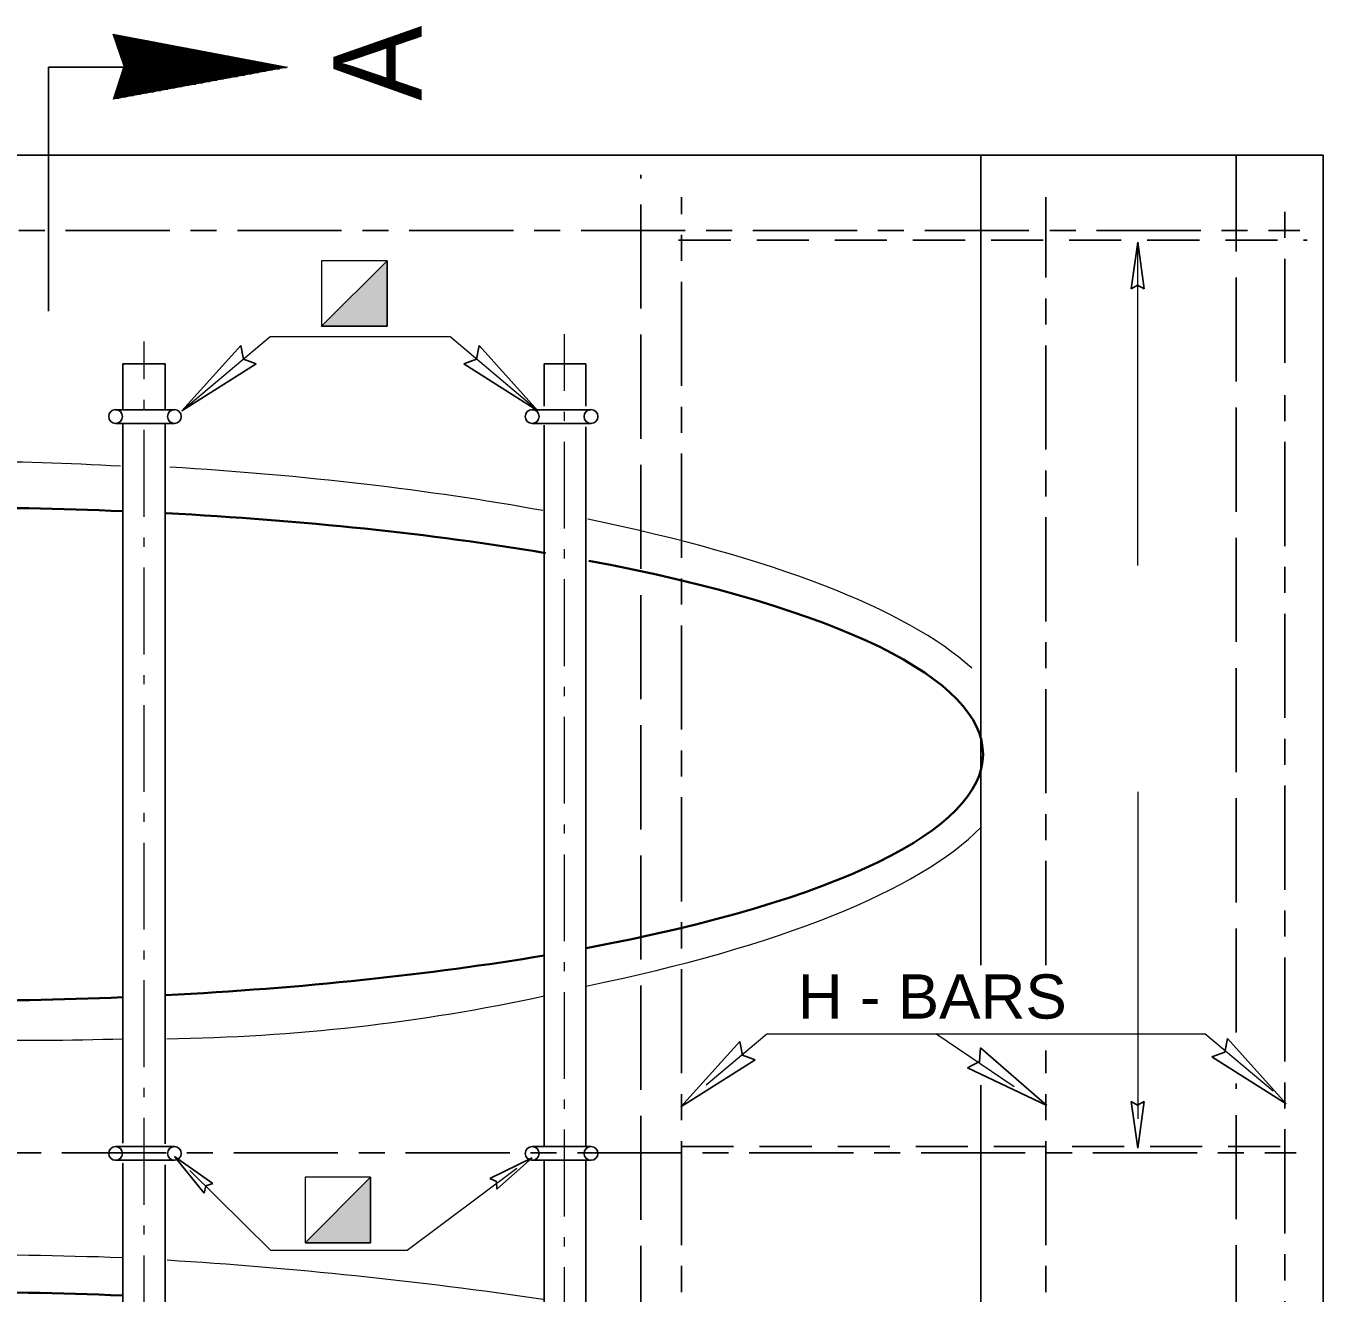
# Model space of a CAD drawing. Extents: x -48 to 160, y -10 to 186.
# Drawn here: x 57.53 to 71.73, y 25.15 to 39.02 of the extents above; entities that cross this region are included whole.
import ezdxf

# ---------------------------------------------------------------- set-up
doc = ezdxf.new("R2010")
doc.units = 0
doc.header["$LTSCALE"] = 0.19
for name, pattern in [('DOT_DASHED', [7.7, 5, -1.2, 0.3, -1.2]), ('LONG_DASH_SHORT_DASH', [9.9, 6, -1.2, 1.5, -1.2]), ('LONG_DASHED', [7.5, 6, -1.5]), ('MEDIUM_DASHED', [4.5, 3, -1.5])]:
    doc.linetypes.add(name, pattern=pattern)
doc.layers.add('1', color=7, linetype='Continuous', lineweight=13)

msp = doc.modelspace()

# ---------------------------------------------------------------- hatches: boundary and pattern name
at = {"layer": '1'}
for points in [[(60.7697, 35.733), (61.487, 36.4503), (61.487, 35.733)], [(60.5882, 25.7003), (61.3055, 26.4177), (61.3055, 25.7003)]]:
    msp.add_hatch(color=256, dxfattribs=at).paths.add_polyline_path(points)

# ---------------------------------------------------------------- linework, layer by layer
for p, q in [((58.4888, 38.9292), (58.4932, 38.9292)), ((58.4937, 38.9149), (58.5672, 38.9149)), ((58.4947, 38.9121), (58.4947, 38.9291)), ((58.5083, 38.8716), (58.5083, 38.926)), ((58.5226, 38.8314), (58.5226, 38.9233)), ((58.5365, 38.7908), (58.5365, 38.9207)), ((58.5504, 38.7506), (58.5504, 38.9183)), ((58.5644, 38.7097), (58.5644, 38.9158)), ((58.5784, 38.6695), (58.5784, 38.9128)), ((58.5925, 38.6292), (58.5925, 38.9102)), ((58.6062, 38.5886), (58.6062, 38.9074)), ((58.4984, 38.901), (58.6406, 38.901)), ((58.5031, 38.887), (58.7144, 38.887)), ((58.5081, 38.873), (58.7877, 38.873)), ((58.5128, 38.8591), (58.8613, 38.8591)), ((58.5177, 38.8455), (58.935, 38.8455)), ((58.5226, 38.8314), (59.0088, 38.8314)), ((58.5275, 38.8173), (59.0822, 38.8173)), ((58.5322, 38.8033), (59.1557, 38.8033)), ((58.537, 38.7893), (59.2295, 38.7893)), ((58.542, 38.7755), (59.3033, 38.7755)), ((58.6203, 38.2429), (58.6203, 38.905)), ((58.6344, 38.2454), (58.6344, 38.902)), ((58.6483, 38.248), (58.6483, 38.8994)), ((58.6623, 38.2504), (58.6623, 38.897)), ((58.6762, 38.2529), (58.6762, 38.8942)), ((58.6903, 38.2555), (58.6903, 38.8918)), ((58.704, 38.2581), (58.704, 38.8889)), ((58.7181, 38.2606), (58.7181, 38.8862)), ((58.7319, 38.2632), (58.7319, 38.8837)), ((58.7462, 38.2659), (58.7462, 38.881)), ((58.7597, 38.2683), (58.7597, 38.8783)), ((58.774, 38.271), (58.774, 38.8756)), ((58.7877, 38.2733), (58.7877, 38.873)), ((58.8017, 38.276), (58.8017, 38.8702)), ((58.8157, 38.2787), (58.8157, 38.8677)), ((58.8298, 38.2812), (58.8298, 38.8651)), ((58.8439, 38.2838), (58.8439, 38.8625)), ((58.8577, 38.2862), (58.8577, 38.86)), ((58.8717, 38.2889), (58.8717, 38.8571)), ((58.8856, 38.2914), (58.8856, 38.8544)), ((58.8995, 38.2939), (58.8995, 38.8518)), ((58.9135, 38.2964), (58.9135, 38.8493)), ((58.9274, 38.299), (58.9274, 38.8468)), ((58.9417, 38.3014), (58.9417, 38.8437)), ((58.9555, 38.3042), (58.9555, 38.8414)), ((58.9696, 38.3069), (58.9696, 38.8389)), ((58.9833, 38.3092), (58.9833, 38.836)), ((58.9975, 38.312), (58.9975, 38.8335)), ((59.0113, 38.3145), (59.0113, 38.8305)), ((59.0253, 38.3171), (59.0253, 38.8282)), ((59.0397, 38.3196), (59.0397, 38.8252)), ((59.0533, 38.3222), (59.0533, 38.8227)), ((59.0674, 38.3246), (59.0674, 38.8203)), ((59.0812, 38.3273), (59.0812, 38.8173)), ((59.0953, 38.3297), (59.0953, 38.815)), ((59.1092, 38.3323), (59.1092, 38.8121)), ((59.1231, 38.3348), (59.1231, 38.8095)), ((59.1372, 38.3374), (59.1372, 38.8072)), ((59.1511, 38.3399), (59.1511, 38.8042)), ((59.1649, 38.3425), (59.1649, 38.8015)), ((59.179, 38.3449), (59.179, 38.7987)), ((59.1929, 38.3476), (59.1929, 38.7963)), ((59.2068, 38.3504), (59.2068, 38.7933)), ((59.2207, 38.3527), (59.2207, 38.7912)), ((59.235, 38.3555), (59.235, 38.7882)), ((59.249, 38.3581), (59.249, 38.7856)), ((59.2629, 38.3603), (59.2629, 38.7832)), ((59.2767, 38.363), (59.2767, 38.7802)), ((59.2908, 38.3657), (59.2908, 38.7778)), ((59.3047, 38.3682), (59.3047, 38.7748)), ((59.3187, 38.3708), (59.3187, 38.7725)), ((59.3327, 38.3733), (59.3327, 38.7698)), ((59.3468, 38.3758), (59.3468, 38.7672)), ((59.3606, 38.3783), (59.3606, 38.7642)), ((58.5467, 38.7614), (59.3769, 38.7614)), ((58.5515, 38.7477), (59.4506, 38.7477)), ((58.5562, 38.7336), (59.5239, 38.7336)), ((58.5613, 38.7194), (59.5975, 38.7194)), ((58.566, 38.7055), (59.6715, 38.7055)), ((58.5707, 38.6914), (59.745, 38.6914)), ((58.5757, 38.6776), (59.8187, 38.6776)), ((58.5806, 38.6636), (59.8923, 38.6636)), ((58.5855, 38.6497), (59.9656, 38.6497)), ((58.5902, 38.6358), (60.0393, 38.6358)), ((58.595, 38.6217), (60.1131, 38.6217)), ((59.3747, 38.381), (59.3747, 38.7617)), ((59.3886, 38.3835), (59.3886, 38.7592)), ((59.4026, 38.386), (59.4026, 38.7563)), ((59.4165, 38.3885), (59.4165, 38.7537)), ((59.4306, 38.3913), (59.4306, 38.7512)), ((59.4444, 38.3937), (59.4444, 38.7482)), ((59.4586, 38.3963), (59.4586, 38.7458)), ((59.4724, 38.399), (59.4724, 38.7434)), ((59.4864, 38.4012), (59.4864, 38.7405)), ((59.5003, 38.4039), (59.5003, 38.738)), ((59.5142, 38.4067), (59.5142, 38.7352)), ((59.5282, 38.409), (59.5282, 38.7325)), ((59.5421, 38.4115), (59.5421, 38.7297)), ((59.5562, 38.4143), (59.5562, 38.7272)), ((59.5701, 38.4168), (59.5701, 38.7248)), ((59.5842, 38.4192), (59.5842, 38.7218)), ((59.598, 38.4218), (59.598, 38.7194)), ((59.6121, 38.4244), (59.6121, 38.7167)), ((59.6259, 38.427), (59.6259, 38.714)), ((59.6401, 38.4296), (59.6401, 38.7115)), ((59.6542, 38.432), (59.6542, 38.7088)), ((59.6679, 38.435), (59.6679, 38.7061)), ((59.6821, 38.4372), (59.6821, 38.7034)), ((59.696, 38.4399), (59.696, 38.7009)), ((59.7099, 38.4426), (59.7099, 38.6982)), ((59.7238, 38.4447), (59.7238, 38.6955)), ((59.7378, 38.4472), (59.7378, 38.6927)), ((59.7516, 38.4502), (59.7516, 38.6902)), ((59.7657, 38.4526), (59.7657, 38.6876)), ((59.7797, 38.455), (59.7797, 38.6848)), ((59.7937, 38.4579), (59.7937, 38.6823)), ((59.8077, 38.4603), (59.8077, 38.6794)), ((59.8216, 38.4627), (59.8216, 38.677)), ((59.8357, 38.4652), (59.8357, 38.6744)), ((59.8494, 38.468), (59.8494, 38.6716)), ((59.8636, 38.4703), (59.8636, 38.6692)), ((59.8777, 38.4729), (59.8777, 38.6662)), ((59.8916, 38.4756), (59.8916, 38.6636)), ((59.9054, 38.4779), (59.9054, 38.661)), ((59.9193, 38.4807), (59.9193, 38.6583)), ((59.9333, 38.4834), (59.9333, 38.6557)), ((59.9472, 38.4858), (59.9472, 38.6529)), ((59.9612, 38.4882), (59.9612, 38.6504)), ((59.9752, 38.4907), (59.9752, 38.6479)), ((59.9892, 38.4937), (59.9892, 38.6452)), ((60.0032, 38.4958), (60.0032, 38.6426)), ((60.0172, 38.4986), (60.0172, 38.6398)), ((60.0311, 38.5012), (60.0311, 38.637)), ((60.0452, 38.5037), (60.0452, 38.6347)), ((60.059, 38.5062), (60.059, 38.6319)), ((60.0731, 38.5088), (60.0731, 38.6292)), ((60.0871, 38.5113), (60.0871, 38.6266)), ((60.1011, 38.514), (60.1011, 38.6239)), ((58.5776, 38.482), (59.9262, 38.482)), ((58.5784, 38.2353), (58.5784, 38.4849)), ((58.5822, 38.4958), (60.0024, 38.4958)), ((58.5867, 38.5099), (60.079, 38.5099)), ((58.5909, 38.524), (60.1553, 38.524)), ((58.5925, 38.2376), (58.5925, 38.5273)), ((58.5957, 38.5378), (60.2315, 38.5378)), ((58.5998, 38.6077), (60.1863, 38.6077)), ((58.6005, 38.5519), (60.3078, 38.5519)), ((58.6047, 38.5937), (60.26, 38.5937)), ((58.605, 38.5657), (60.3838, 38.5657)), ((58.6062, 38.2402), (58.6062, 38.5696)), ((58.6096, 38.5799), (60.3339, 38.5799)), ((60.115, 38.5166), (60.115, 38.6212)), ((60.1289, 38.5194), (60.1289, 38.6187)), ((60.1428, 38.5216), (60.1428, 38.616)), ((60.1567, 38.5241), (60.1567, 38.6133)), ((60.1707, 38.5269), (60.1707, 38.6107)), ((60.1849, 38.5294), (60.1849, 38.6079)), ((60.1989, 38.5317), (60.1989, 38.6056)), ((60.2129, 38.5345), (60.2129, 38.6026)), ((60.2267, 38.5371), (60.2267, 38.6)), ((60.2407, 38.5393), (60.2407, 38.5976)), ((60.2546, 38.542), (60.2546, 38.5947)), ((60.2686, 38.5446), (60.2686, 38.5922)), ((60.2828, 38.5472), (60.2828, 38.5893)), ((60.2967, 38.5498), (60.2967, 38.5868)), ((60.3104, 38.5524), (60.3104, 38.5842)), ((60.3245, 38.5548), (60.3245, 38.5815)), ((60.3385, 38.5573), (60.3385, 38.5787)), ((60.3524, 38.5598), (60.3524, 38.5762)), ((60.3663, 38.5625), (60.3663, 38.5737)), ((60.3804, 38.565), (60.3804, 38.5711)), ((60.3945, 38.5676), (60.3945, 38.5682)), ((58.5312, 38.3424), (59.1634, 38.3424)), ((58.5358, 38.3563), (59.2399, 38.3563)), ((58.5365, 38.2275), (58.5365, 38.3581)), ((58.5405, 38.3703), (59.3161, 38.3703)), ((58.5452, 38.3842), (59.3922, 38.3842)), ((58.5497, 38.3981), (59.4687, 38.3981)), ((58.5504, 38.2299), (58.5504, 38.4004)), ((58.5543, 38.4122), (59.5448, 38.4122)), ((58.5589, 38.4263), (59.6212, 38.4263)), ((58.5637, 38.4402), (59.6972, 38.4402)), ((58.5644, 38.2325), (58.5644, 38.4427)), ((58.5683, 38.4543), (59.7736, 38.4543)), ((58.5727, 38.468), (59.8499, 38.468)), ((58.4942, 38.2307), (58.5529, 38.2307)), ((58.4947, 38.2197), (58.4947, 38.2315)), ((58.4988, 38.2445), (58.6298, 38.2445)), ((58.5037, 38.2585), (58.7058, 38.2585)), ((58.5081, 38.2723), (58.7821, 38.2723)), ((58.5083, 38.2224), (58.5083, 38.2737)), ((58.5128, 38.2862), (58.8583, 38.2862)), ((58.5172, 38.3004), (58.9347, 38.3004)), ((58.522, 38.3145), (59.0109, 38.3145)), ((58.5226, 38.2248), (58.5226, 38.316)), ((58.5266, 38.3284), (59.087, 38.3284)), ((69.7028, 34.8203), (69.7028, 36.6539)), ((69.7028, 33.1152), (69.7028, 36.406)), ((59.2398, 34.8088), (60.2059, 35.6224)), ((60.2059, 35.6224), (62.1716, 35.6224)), ((63.1378, 34.8088), (62.1716, 35.6224)), ((69.7028, 30.636), (69.7028, 27.0572)), ((64.9803, 27.4297), (65.6448, 27.9892)), ((65.6448, 27.9892), (70.4372, 27.9892)), ((68.3524, 27.4085), (67.4926, 27.9892)), ((71.1842, 27.3602), (70.4372, 27.9892)), ((60.2086, 25.6207), (59.3259, 26.4917)), ((61.7067, 25.6207), (62.9067, 26.5178)), ((60.2086, 25.6207), (61.7067, 25.6207))]:
    msp.add_line(p, q, dxfattribs=at)
at = {"layer": '1', "lineweight": 25}
for p, q in [((57.7801, 38.5696), (57.7801, 35.899)), ((57.7801, 38.5696), (59.3282, 38.5696)), ((71.732, 37.6064), (34.5373, 37.6064)), ((67.9873, 28.7407), (67.9873, 37.6064)), ((71.732, 15.9762), (71.732, 37.6064)), ((69.7026, 36.6538), (69.6324, 36.1429)), ((69.7026, 36.6538), (69.7728, 36.1429)), ((59.2403, 34.8085), (59.8837, 35.5216)), ((63.1373, 34.8081), (62.4937, 35.5216)), ((58.5932, 35.3227), (59.0588, 35.3227)), ((58.5932, 34.8198), (58.5932, 35.3227)), ((59.0588, 34.8198), (59.0588, 35.3227)), ((59.2403, 34.8085), (60.0524, 35.3218)), ((63.1373, 34.8081), (62.3253, 35.3217)), ((63.2042, 35.3227), (63.6607, 35.3227)), ((63.2042, 34.8581), (63.2042, 35.3227)), ((63.6607, 34.8581), (63.6607, 35.3227)), ((59.1577, 34.8198), (58.5099, 34.8198)), ((63.7179, 34.8198), (63.0704, 34.8198)), ((58.5167, 34.6701), (59.159, 34.6701)), ((58.5932, 26.792), (58.5932, 34.6591)), ((59.0588, 26.7825), (59.0588, 34.6591)), ((63.0768, 34.6701), (63.7193, 34.6701)), ((63.2042, 26.7539), (63.2042, 34.6497)), ((63.6607, 26.7539), (63.6607, 34.6307)), ((64.7027, 27.1903), (65.3463, 27.9037)), ((68.7084, 27.205), (67.9826, 27.8345)), ((71.3279, 27.2232), (70.6843, 27.9365)), ((64.7027, 27.1903), (65.5151, 27.7036)), ((71.3279, 27.2232), (70.5156, 27.7364)), ((68.7084, 27.205), (67.8395, 27.6152)), ((67.9873, 15.9762), (67.9873, 27.4273)), ((69.7026, 26.7375), (69.6324, 27.2484)), ((69.7026, 26.7375), (69.7728, 27.2484)), ((58.5167, 26.7539), (59.159, 26.7539)), ((63.0768, 26.7539), (63.7193, 26.7539)), ((59.1577, 26.6042), (58.5099, 26.6042)), ((58.5932, 23.5426), (58.5932, 26.5741)), ((59.0588, 19.3148), (59.0588, 26.5552)), ((59.1577, 26.6438), (59.5804, 26.3485)), ((59.1577, 26.6438), (59.4851, 26.2454)), ((63.0742, 26.6322), (62.6109, 26.4058)), ((63.0742, 26.6322), (62.6892, 26.2892)), ((63.7179, 26.6042), (63.0704, 26.6042)), ((63.2042, 19.324), (63.2042, 26.6042)), ((63.6607, 19.2652), (63.6607, 26.6042))]:
    msp.add_line(p, q, dxfattribs=at)
at = {"layer": '1', "linetype": 'LONG_DASHED', "lineweight": 25}
for p, q in [((70.7808, 28.0019), (70.7808, 37.6064)), ((64.2622, 15.9762), (64.2622, 37.389)), ((70.7808, 15.9845), (70.7808, 27.4437))]:
    msp.add_line(p, q, dxfattribs=at)
at = {"layer": '1', "linetype": 'LONG_DASH_SHORT_DASH', "lineweight": 25}
for p, q in [((64.7091, 16.2698), (64.7091, 37.146)), ((68.6964, 28.7407), (68.6964, 37.146)), ((71.3127, 35.3317), (71.3127, 37.1788)), ((35.3953, 36.7826), (71.4785, 36.7826)), ((71.3127, 16.3977), (71.3127, 35.1991)), ((68.6964, 16.2698), (68.6964, 27.8049)), ((35.3549, 26.6849), (71.4381, 26.6849))]:
    msp.add_line(p, q, dxfattribs=at)
at = {"layer": '1', "linetype": 'MEDIUM_DASHED', "lineweight": 25}
for p, q in [((64.6778, 36.6737), (71.5587, 36.6737)), ((64.7091, 26.7532), (71.5067, 26.7532))]:
    msp.add_line(p, q, dxfattribs=at)
at = {"layer": '1', "linetype": 'DOT_DASHED'}
for p, q in [((63.4278, 16.9534), (63.4278, 35.6461)), ((58.8257, 17.0818), (58.8257, 35.5669))]:
    msp.add_line(p, q, dxfattribs=at)
at = {"layer": '1'}
for points in [[(58.4887, 38.9301), (60.3959, 38.568), (58.4906, 38.2191), (58.6096, 38.5794)], [(60.7697, 35.733), (61.487, 35.733), (61.487, 36.4503), (60.7697, 36.4503)], [(60.5882, 25.7003), (61.3055, 25.7003), (61.3055, 26.4177), (60.5882, 26.4177)]]:
    msp.add_lwpolyline(points, close=True, dxfattribs=at)
at = {"layer": '1', "linetype": 'LONG_DASHED'}
for points in [[(60.7697, 35.733), (61.487, 36.4503), (61.487, 35.733)], [(60.5882, 25.7003), (61.3055, 26.4177), (61.3055, 25.7003)]]:
    msp.add_lwpolyline(points, close=True, dxfattribs=at)
at = {"layer": '1', "lineweight": 25}
for points in [[(69.7728, 36.1429), (69.7018, 36.1824), (69.6324, 36.1429)], [(59.8837, 35.5216), (59.9127, 35.3732), (60.0524, 35.3218)], [(62.4937, 35.5216), (62.4649, 35.3731), (62.3253, 35.3217)], [(65.3463, 27.9037), (65.3751, 27.7553), (65.5151, 27.7036)], [(67.9826, 27.8345), (67.9722, 27.6837), (67.8395, 27.6152)], [(70.6843, 27.9365), (70.6556, 27.7881), (70.5156, 27.7364)], [(69.7728, 27.2484), (69.7018, 27.2089), (69.6324, 27.2484)], [(59.5804, 26.3485), (59.5033, 26.3232), (59.4851, 26.2454)], [(62.6892, 26.2892), (62.6825, 26.3702), (62.6109, 26.4058)]]:
    msp.add_lwpolyline(points, dxfattribs=at)
for centre in [(58.5147, 34.7448), (59.158, 34.7448), (63.075, 34.7448), (63.7183, 34.7448), (58.5147, 26.6792), (59.158, 26.6792), (63.075, 26.6792), (63.7183, 26.6792)]:
    msp.add_circle(centre, 0.0757, dxfattribs=at)
at = {"layer": '1'}
for centre, radius, start, end in [((56.5105, -4.1386), 38.3947, 86.92761, 89.49258), ((58.7986, 48.8626), 20.9296, 270.7547, 282.15664), ((57.4675, 66.3121), 38.3947, 269.05243, 271.68307), ((56.0375, -23.7397), 49.3428, 81.65757, 86.46719)]:
    msp.add_arc(centre, radius, start, end, dxfattribs=at)
for centre, major_axis, ratio, start_param, end_param in [((56.4404, 31.0594), (11.9478, 0.0138), 0.268618, 0.9700526, 1.3452575), ((56.4404, 31.0594), (11.9478, 0.0138), 0.268618, 0.2897761, 0.9192347), ((56.4404, 31.0594), (11.9478, 0.0138), 0.268618, 5.3615343, 6.023048), ((56.4404, 22.3992), (-14.4448, 0), 0.219683, 4.5636082, 4.8472381)]:
    msp.add_ellipse(centre, major_axis=major_axis, ratio=ratio, start_param=start_param, end_param=end_param, dxfattribs=at)
at = {"layer": '1', "lineweight": 35}
for centre, start_param, end_param in [((56.6183, 31.0489), 1.3966896, 1.7605774), ((56.6183, 31.0489), 0.9524227, 1.3540202), ((56.6183, 31.0489), 5.3794924, 7.183524), ((56.6183, 31.0489), 4.9282608, 5.3290173), ((56.6183, 31.0489), 4.5250388, 4.8866147), ((56.6183, 22.4631), 1.3971836, 1.7598674)]:
    msp.add_ellipse(centre, major_axis=(11.3915, 0), ratio=0.237105, start_param=start_param, end_param=end_param, dxfattribs=at)

# ---------------------------------------------------------------- texts
at = {"layer": '1', "width": 0.95}
msp.add_text('A', height=0.9679, rotation=90, dxfattribs=at).set_placement((61.8645, 38.2022))
at = {"layer": '1', "width": 1.05}
msp.add_text('H - BARS', height=0.484, dxfattribs=at).set_placement((65.9817, 28.1548))

doc.saveas('drawing.dxf')
